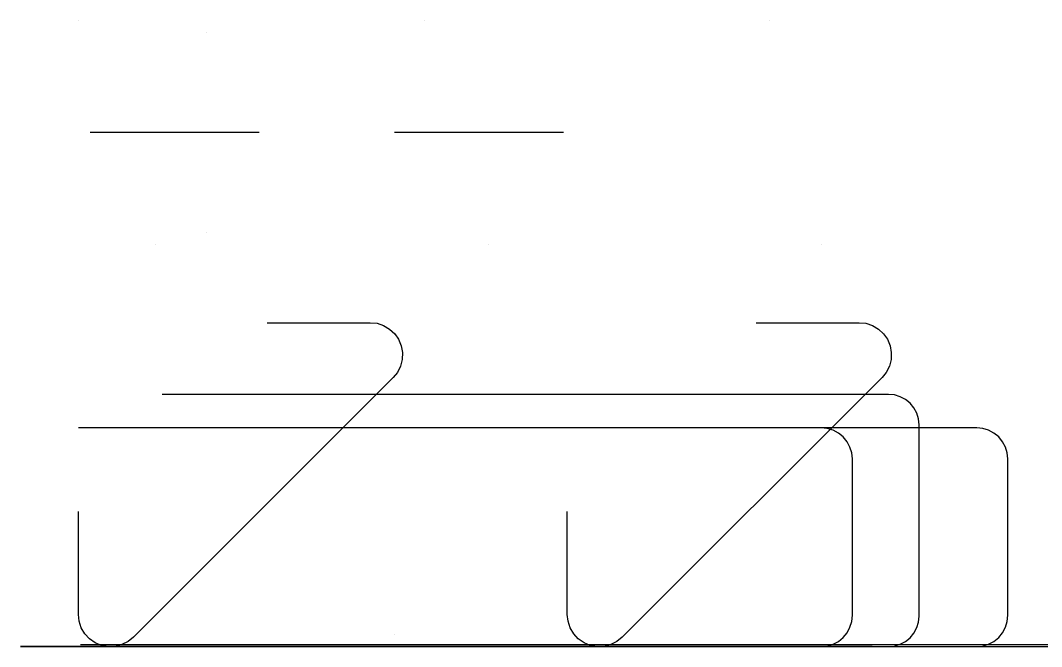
# Model space of a CAD drawing. Header units: metres. Extents: x 4 to 1500, y 34 to 358.
# Drawn here: x 4 to 532, y 34 to 358 of the extents above; entities that cross this region are included whole.
import ezdxf

# ---------------------------------------------------------------- set-up
doc = ezdxf.new("R2010")
doc.units = ezdxf.units.M
for name, color, linetype in [('RBAR-T10-F', 2, 'Continuous'), ('RBAR-T16-G', 4, 'Continuous'), ('RBAR-T20-I', 5, 'Continuous'), ('RBAR-T20-K', 5, 'Continuous'), ('RBAR-T8-A', 1, 'Continuous'), ('RBAR-T8-A1', 1, 'Continuous'), ('RBAR-T8-A2', 1, 'Continuous'), ('RBAR-T8-A3', 1, 'Continuous'), ('RBAR-T8-B', 1, 'Continuous'), ('RBAR-T8-B1', 1, 'Continuous'), ('RBAR-T8-B2', 1, 'Continuous'), ('RBAR-T8-C', 1, 'Continuous'), ('RBAR-T8-E', 1, 'Continuous')]:
    doc.layers.add(name, color=color, linetype=linetype)

msp = doc.modelspace()

# ---------------------------------------------------------------- linework, layer by layer
at = {"layer": 'RBAR-T10-F'}
msp.add_polyline3d([(35, 35, 282.3), (791.2, 35, 282.3), (795.2, 35, 281.9), (798.9, 35, 280.8), (802.4, 35, 278.9), (805.5, 35, 276.4), (808, 35, 273.4), (809.8, 35, 269.9), (811, 35, 266.1), (811.4, 35, 262.2), (811.4, 35, 0)], dxfattribs=at)
at = {"layer": 'RBAR-T16-G'}
for points in [[(100.3, 352, 38), (100.3, 352, 5038)], [(100.3, 248.2, 38), (100.3, 248.2, 5038)]]:
    msp.add_polyline3d(points, dxfattribs=at)
at = {"layer": 'RBAR-T20-I'}
msp.add_polyline3d([(197.5, 40, 3070), (197.5, 40, 5095)], dxfattribs=at)
at = {"layer": 'RBAR-T20-K'}
for points in [[(127.5, 300, -991.9), (127.5, 300, 145.2), (127.1, 300, 152.3), (126, 300, 159.4), (124.2, 300, 166.3), (43.2, 300, 423.1), (41.4, 300, 430), (40.4, 300, 437.1), (40, 300, 444.2), (40, 300, 5095)], [(285, 300, -991.9), (285, 300, 145.2), (284.6, 300, 152.3), (283.5, 300, 159.4), (281.7, 300, 166.3), (200.7, 300, 423.1), (198.9, 300, 430), (197.9, 300, 437.1), (197.5, 300, 444.2), (197.5, 300, 5095)]]:
    msp.add_polyline3d(points, dxfattribs=at)
at = {"layer": 'RBAR-T8-A'}
for points in [[(34, 34, 0), (1134, 34, 0)], [(34, 34, 0), (1134, 34, 0)], [(70, 34, 0), (1170, 34, 0)], [(70, 34, 0), (1170, 34, 0)], [(70, 34, 0), (1170, 34, 0)]]:
    msp.add_polyline3d(points, dxfattribs=at)
at = {"layer": 'RBAR-T8-A1'}
for points in [[(34, 34, 0), (1434, 34, 0)], [(34, 34, 0), (1434, 34, 0)], [(34, 34, 0), (1434, 34, 0)], [(34, 34, 0), (1434, 34, 0)], [(34, 34, 0), (1434, 34, 0)], [(34, 34, 0), (1434, 34, 0)], [(34, 34, 0), (1434, 34, 0)], [(34, 34, 0), (1434, 34, 0)], [(34, 34, 0), (1434, 34, 0)], [(38, 34, 0), (1438, 34, 0)], [(38, 34, 0), (1438, 34, 0)], [(38, 34, 0), (1438, 34, 0)], [(38, 34, 0), (1438, 34, 0)], [(38, 34, 0), (1438, 34, 0)], [(38, 34, 0), (1438, 34, 0)], [(38, 34, 0), (1438, 34, 0)], [(38, 34, 0), (1438, 34, 0)], [(38, 34, 0), (1438, 34, 0)], [(70, 34, 0), (1470, 34, 0)], [(70, 34, 0), (1470, 34, 0)], [(70, 34, 0), (1470, 34, 0)], [(70, 34, 0), (1470, 34, 0)], [(70, 34, 0), (1470, 34, 0)], [(70, 34, 0), (1470, 34, 0)], [(70, 34, 0), (1470, 34, 0)], [(70, 34, 0), (1470, 34, 0)]]:
    msp.add_polyline3d(points, dxfattribs=at)
at = {"layer": 'RBAR-T8-A2'}
for points in [[(34, 34, 0), (1484, 34, 0)], [(34, 34, 0), (1484, 34, 0)], [(34, 34, 0), (1484, 34, 0)], [(34, 34, 0), (1484, 34, 0)], [(34, 34, 0), (1484, 34, 0)], [(34, 34, 0), (1484, 34, 0)], [(34, 34, 0), (1484, 34, 0)], [(34, 34, 0), (1484, 34, 0)], [(34, 34, 0), (1484, 34, 0)], [(34, 34, 0), (1484, 34, 0)], [(34, 34, 0), (1484, 34, 0)], [(34, 34, 0), (1484, 34, 0)], [(34, 34, 0), (1484, 34, 0)], [(34, 34, 0), (1484, 34, 0)], [(34, 34, 0), (1484, 34, 0)], [(34, 34, 0), (1484, 34, 0)], [(34, 34, 0), (1484, 34, 0)], [(34, 34, 0), (1484, 34, 0)], [(34, 34, 0), (1484, 34, 0)], [(34, 34, 0), (1484, 34, 0)], [(34, 34, 0), (1484, 34, 0)], [(34, 34, 0), (1484, 34, 0)], [(34, 34, 0), (1484, 34, 0)], [(34, 34, 0), (1484, 34, 0)], [(34, 34, 0), (1484, 34, 0)], [(38, 34, 0), (1488, 34, 0)], [(50, 34, 0), (1500, 34, 0)], [(50, 34, 0), (1500, 34, 0)], [(50, 34, 0), (1500, 34, 0)], [(50, 34, 0), (1500, 34, 0)]]:
    msp.add_polyline3d(points, dxfattribs=at)
at = {"layer": 'RBAR-T8-A3'}
for points in [[(34, 358, 34), (34, 358, 5034)], [(212.9, 358, 34), (212.9, 358, 5034)], [(391.7, 358, 34), (391.7, 358, 5034)], [(74, 242, 34), (74, 242, 5034)], [(246.2, 242, 34), (246.2, 242, 5034)], [(418.4, 242, 34), (418.4, 242, 5034)]]:
    msp.add_polyline3d(points, dxfattribs=at)
at = {"layer": 'RBAR-T8-B'}
for points in [[(34, 34, 0), (418.2, 34, 0), (421.3, 34.3, 0), (424.4, 35.2, 0), (427.2, 36.7, 0), (429.6, 38.7, 0), (431.6, 41.2, 0), (433.1, 44, 0), (434.1, 47, 0), (434.4, 50.2, 0), (434.4, 131.1, 0), (434.1, 134.2, 0), (433.1, 137.2, 0), (431.6, 140, 0), (429.6, 142.5, 0), (427.2, 144.5, 0), (424.4, 146, 0), (421.3, 146.9, 0), (418.2, 147.2, 0), (34, 147.2, 0)], [(34, 34, 0), (418.2, 34, 0), (421.3, 34.3, 0), (424.4, 35.2, 0), (427.2, 36.7, 0), (429.6, 38.7, 0), (431.6, 41.2, 0), (433.1, 44, 0), (434.1, 47, 0), (434.4, 50.2, 0), (434.4, 131.1, 0), (434.1, 134.2, 0), (433.1, 137.2, 0), (431.6, 140, 0), (429.6, 142.5, 0), (427.2, 144.5, 0), (424.4, 146, 0), (421.3, 146.9, 0), (418.2, 147.2, 0), (34, 147.2, 0)], [(114.5, 34, 0), (498.7, 34, 0), (501.8, 34.3, 0), (504.8, 35.2, 0), (507.6, 36.7, 0), (510.1, 38.7, 0), (512.1, 41.2, 0), (513.6, 44, 0), (514.5, 47, 0), (514.8, 50.2, 0), (514.8, 131.1, 0), (514.5, 134.2, 0), (513.6, 137.2, 0), (512.1, 140, 0), (510.1, 142.5, 0), (507.6, 144.5, 0), (504.8, 146, 0), (501.8, 146.9, 0), (498.7, 147.2, 0), (114.5, 147.2, 0)]]:
    msp.add_polyline3d(points, dxfattribs=at)
at = {"layer": 'RBAR-T8-B1'}
msp.add_polyline3d([(77.3, 34, 0), (453.1, 34, 0), (456.2, 34.3, 0), (459.1, 35.2, 0), (461.9, 36.7, 0), (464.3, 38.6, 0), (466.2, 41, 0), (467.7, 43.8, 0), (468.6, 46.7, 0), (468.9, 49.8, 0), (468.9, 148.7, 0), (468.6, 151.8, 0), (467.7, 154.8, 0), (466.2, 157.5, 0), (464.3, 159.9, 0), (461.9, 161.9, 0), (459.1, 163.3, 0), (456.2, 164.2, 0), (453.1, 164.5, 0), (77.3, 164.5, 0)], dxfattribs=at)
msp.add_polyline3d([(77.3, 34, 0), (453.1, 34, 0), (456.2, 34.3, 0), (459.1, 35.2, 0), (461.9, 36.7, 0), (464.3, 38.6, 0), (466.2, 41, 0), (467.7, 43.8, 0), (468.6, 46.7, 0), (468.9, 49.8, 0), (468.9, 148.7, 0), (468.6, 151.8, 0), (467.7, 154.8, 0), (466.2, 157.5, 0), (464.3, 159.9, 0), (461.9, 161.9, 0), (459.1, 163.3, 0), (456.2, 164.2, 0), (453.1, 164.5, 0), (77.3, 164.5, 0)], dxfattribs=at)
msp.add_polyline3d([(77.3, 34, 0), (453.1, 34, 0), (456.2, 34.3, 0), (459.1, 35.2, 0), (461.9, 36.7, 0), (464.3, 38.6, 0), (466.2, 41, 0), (467.7, 43.8, 0), (468.6, 46.7, 0), (468.9, 49.8, 0), (468.9, 148.7, 0), (468.6, 151.8, 0), (467.7, 154.8, 0), (466.2, 157.5, 0), (464.3, 159.9, 0), (461.9, 161.9, 0), (459.1, 163.3, 0), (456.2, 164.2, 0), (453.1, 164.5, 0), (77.3, 164.5, 0)], dxfattribs=at)
msp.add_polyline3d([(77.3, 34, 0), (453.1, 34, 0), (456.2, 34.3, 0), (459.1, 35.2, 0), (461.9, 36.7, 0), (464.3, 38.6, 0), (466.2, 41, 0), (467.7, 43.8, 0), (468.6, 46.7, 0), (468.9, 49.8, 0), (468.9, 148.7, 0), (468.6, 151.8, 0), (467.7, 154.8, 0), (466.2, 157.5, 0), (464.3, 159.9, 0), (461.9, 161.9, 0), (459.1, 163.3, 0), (456.2, 164.2, 0), (453.1, 164.5, 0), (77.3, 164.5, 0)], dxfattribs=at)
msp.add_polyline3d([(77.3, 34, 0), (453.1, 34, 0), (456.2, 34.3, 0), (459.1, 35.2, 0), (461.9, 36.7, 0), (464.3, 38.6, 0), (466.2, 41, 0), (467.7, 43.8, 0), (468.6, 46.7, 0), (468.9, 49.8, 0), (468.9, 148.7, 0), (468.6, 151.8, 0), (467.7, 154.8, 0), (466.2, 157.5, 0), (464.3, 159.9, 0), (461.9, 161.9, 0), (459.1, 163.3, 0), (456.2, 164.2, 0), (453.1, 164.5, 0), (77.3, 164.5, 0)], dxfattribs=at)
msp.add_polyline3d([(77.3, 34, 0), (453.1, 34, 0), (456.2, 34.3, 0), (459.1, 35.2, 0), (461.9, 36.7, 0), (464.3, 38.6, 0), (466.2, 41, 0), (467.7, 43.8, 0), (468.6, 46.7, 0), (468.9, 49.8, 0), (468.9, 148.7, 0), (468.6, 151.8, 0), (467.7, 154.8, 0), (466.2, 157.5, 0), (464.3, 159.9, 0), (461.9, 161.9, 0), (459.1, 163.3, 0), (456.2, 164.2, 0), (453.1, 164.5, 0), (77.3, 164.5, 0)], dxfattribs=at)
msp.add_polyline3d([(77.3, 34, 0), (453.1, 34, 0), (456.2, 34.3, 0), (459.1, 35.2, 0), (461.9, 36.7, 0), (464.3, 38.6, 0), (466.2, 41, 0), (467.7, 43.8, 0), (468.6, 46.7, 0), (468.9, 49.8, 0), (468.9, 148.7, 0), (468.6, 151.8, 0), (467.7, 154.8, 0), (466.2, 157.5, 0), (464.3, 159.9, 0), (461.9, 161.9, 0), (459.1, 163.3, 0), (456.2, 164.2, 0), (453.1, 164.5, 0), (77.3, 164.5, 0)], dxfattribs=at)
msp.add_polyline3d([(77.3, 34, 0), (453.1, 34, 0), (456.2, 34.3, 0), (459.1, 35.2, 0), (461.9, 36.7, 0), (464.3, 38.6, 0), (466.2, 41, 0), (467.7, 43.8, 0), (468.6, 46.7, 0), (468.9, 49.8, 0), (468.9, 148.7, 0), (468.6, 151.8, 0), (467.7, 154.8, 0), (466.2, 157.5, 0), (464.3, 159.9, 0), (461.9, 161.9, 0), (459.1, 163.3, 0), (456.2, 164.2, 0), (453.1, 164.5, 0), (77.3, 164.5, 0)], dxfattribs=at)
msp.add_polyline3d([(77.3, 34, 0), (453.1, 34, 0), (456.2, 34.3, 0), (459.1, 35.2, 0), (461.9, 36.7, 0), (464.3, 38.6, 0), (466.2, 41, 0), (467.7, 43.8, 0), (468.6, 46.7, 0), (468.9, 49.8, 0), (468.9, 148.7, 0), (468.6, 151.8, 0), (467.7, 154.8, 0), (466.2, 157.5, 0), (464.3, 159.9, 0), (461.9, 161.9, 0), (459.1, 163.3, 0), (456.2, 164.2, 0), (453.1, 164.5, 0), (77.3, 164.5, 0)], dxfattribs=at)
msp.add_polyline3d([(77.3, 34, 0), (453.1, 34, 0), (456.2, 34.3, 0), (459.1, 35.2, 0), (461.9, 36.7, 0), (464.3, 38.6, 0), (466.2, 41, 0), (467.7, 43.8, 0), (468.6, 46.7, 0), (468.9, 49.8, 0), (468.9, 148.7, 0), (468.6, 151.8, 0), (467.7, 154.8, 0), (466.2, 157.5, 0), (464.3, 159.9, 0), (461.9, 161.9, 0), (459.1, 163.3, 0), (456.2, 164.2, 0), (453.1, 164.5, 0), (77.3, 164.5, 0)], dxfattribs=at)
msp.add_polyline3d([(77.3, 34, 0), (453.1, 34, 0), (456.2, 34.3, 0), (459.1, 35.2, 0), (461.9, 36.7, 0), (464.3, 38.6, 0), (466.2, 41, 0), (467.7, 43.8, 0), (468.6, 46.7, 0), (468.9, 49.8, 0), (468.9, 148.7, 0), (468.6, 151.8, 0), (467.7, 154.8, 0), (466.2, 157.5, 0), (464.3, 159.9, 0), (461.9, 161.9, 0), (459.1, 163.3, 0), (456.2, 164.2, 0), (453.1, 164.5, 0), (77.3, 164.5, 0)], dxfattribs=at)
msp.add_polyline3d([(77.3, 34, 0), (453.1, 34, 0), (456.2, 34.3, 0), (459.1, 35.2, 0), (461.9, 36.7, 0), (464.3, 38.6, 0), (466.2, 41, 0), (467.7, 43.8, 0), (468.6, 46.7, 0), (468.9, 49.8, 0), (468.9, 148.7, 0), (468.6, 151.8, 0), (467.7, 154.8, 0), (466.2, 157.5, 0), (464.3, 159.9, 0), (461.9, 161.9, 0), (459.1, 163.3, 0), (456.2, 164.2, 0), (453.1, 164.5, 0), (77.3, 164.5, 0)], dxfattribs=at)
msp.add_polyline3d([(77.3, 34, 0), (453.1, 34, 0), (456.2, 34.3, 0), (459.1, 35.2, 0), (461.9, 36.7, 0), (464.3, 38.6, 0), (466.2, 41, 0), (467.7, 43.8, 0), (468.6, 46.7, 0), (468.9, 49.8, 0), (468.9, 148.7, 0), (468.6, 151.8, 0), (467.7, 154.8, 0), (466.2, 157.5, 0), (464.3, 159.9, 0), (461.9, 161.9, 0), (459.1, 163.3, 0), (456.2, 164.2, 0), (453.1, 164.5, 0), (77.3, 164.5, 0)], dxfattribs=at)
msp.add_polyline3d([(77.3, 34, 0), (453.1, 34, 0), (456.2, 34.3, 0), (459.1, 35.2, 0), (461.9, 36.7, 0), (464.3, 38.6, 0), (466.2, 41, 0), (467.7, 43.8, 0), (468.6, 46.7, 0), (468.9, 49.8, 0), (468.9, 148.7, 0), (468.6, 151.8, 0), (467.7, 154.8, 0), (466.2, 157.5, 0), (464.3, 159.9, 0), (461.9, 161.9, 0), (459.1, 163.3, 0), (456.2, 164.2, 0), (453.1, 164.5, 0), (77.3, 164.5, 0)], dxfattribs=at)
msp.add_polyline3d([(77.3, 34, 0), (453.1, 34, 0), (456.2, 34.3, 0), (459.1, 35.2, 0), (461.9, 36.7, 0), (464.3, 38.6, 0), (466.2, 41, 0), (467.7, 43.8, 0), (468.6, 46.7, 0), (468.9, 49.8, 0), (468.9, 148.7, 0), (468.6, 151.8, 0), (467.7, 154.8, 0), (466.2, 157.5, 0), (464.3, 159.9, 0), (461.9, 161.9, 0), (459.1, 163.3, 0), (456.2, 164.2, 0), (453.1, 164.5, 0), (77.3, 164.5, 0)], dxfattribs=at)
msp.add_polyline3d([(77.3, 34, 0), (453.1, 34, 0), (456.2, 34.3, 0), (459.1, 35.2, 0), (461.9, 36.7, 0), (464.3, 38.6, 0), (466.2, 41, 0), (467.7, 43.8, 0), (468.6, 46.7, 0), (468.9, 49.8, 0), (468.9, 148.7, 0), (468.6, 151.8, 0), (467.7, 154.8, 0), (466.2, 157.5, 0), (464.3, 159.9, 0), (461.9, 161.9, 0), (459.1, 163.3, 0), (456.2, 164.2, 0), (453.1, 164.5, 0), (77.3, 164.5, 0)], dxfattribs=at)
msp.add_polyline3d([(77.3, 34, 0), (453.1, 34, 0), (456.2, 34.3, 0), (459.1, 35.2, 0), (461.9, 36.7, 0), (464.3, 38.6, 0), (466.2, 41, 0), (467.7, 43.8, 0), (468.6, 46.7, 0), (468.9, 49.8, 0), (468.9, 148.7, 0), (468.6, 151.8, 0), (467.7, 154.8, 0), (466.2, 157.5, 0), (464.3, 159.9, 0), (461.9, 161.9, 0), (459.1, 163.3, 0), (456.2, 164.2, 0), (453.1, 164.5, 0), (77.3, 164.5, 0)], dxfattribs=at)
msp.add_polyline3d([(77.3, 34, 0), (453.1, 34, 0), (456.2, 34.3, 0), (459.1, 35.2, 0), (461.9, 36.7, 0), (464.3, 38.6, 0), (466.2, 41, 0), (467.7, 43.8, 0), (468.6, 46.7, 0), (468.9, 49.8, 0), (468.9, 148.7, 0), (468.6, 151.8, 0), (467.7, 154.8, 0), (466.2, 157.5, 0), (464.3, 159.9, 0), (461.9, 161.9, 0), (459.1, 163.3, 0), (456.2, 164.2, 0), (453.1, 164.5, 0), (77.3, 164.5, 0)], dxfattribs=at)
msp.add_polyline3d([(77.3, 34, 0), (453.1, 34, 0), (456.2, 34.3, 0), (459.1, 35.2, 0), (461.9, 36.7, 0), (464.3, 38.6, 0), (466.2, 41, 0), (467.7, 43.8, 0), (468.6, 46.7, 0), (468.9, 49.8, 0), (468.9, 148.7, 0), (468.6, 151.8, 0), (467.7, 154.8, 0), (466.2, 157.5, 0), (464.3, 159.9, 0), (461.9, 161.9, 0), (459.1, 163.3, 0), (456.2, 164.2, 0), (453.1, 164.5, 0), (77.3, 164.5, 0)], dxfattribs=at)
msp.add_polyline3d([(77.3, 34, 0), (453.1, 34, 0), (456.2, 34.3, 0), (459.1, 35.2, 0), (461.9, 36.7, 0), (464.3, 38.6, 0), (466.2, 41, 0), (467.7, 43.8, 0), (468.6, 46.7, 0), (468.9, 49.8, 0), (468.9, 148.7, 0), (468.6, 151.8, 0), (467.7, 154.8, 0), (466.2, 157.5, 0), (464.3, 159.9, 0), (461.9, 161.9, 0), (459.1, 163.3, 0), (456.2, 164.2, 0), (453.1, 164.5, 0), (77.3, 164.5, 0)], dxfattribs=at)
msp.add_polyline3d([(77.3, 34, 0), (453.1, 34, 0), (456.2, 34.3, 0), (459.1, 35.2, 0), (461.9, 36.7, 0), (464.3, 38.6, 0), (466.2, 41, 0), (467.7, 43.8, 0), (468.6, 46.7, 0), (468.9, 49.8, 0), (468.9, 148.7, 0), (468.6, 151.8, 0), (467.7, 154.8, 0), (466.2, 157.5, 0), (464.3, 159.9, 0), (461.9, 161.9, 0), (459.1, 163.3, 0), (456.2, 164.2, 0), (453.1, 164.5, 0), (77.3, 164.5, 0)], dxfattribs=at)
msp.add_polyline3d([(77.3, 34, 0), (453.1, 34, 0), (456.2, 34.3, 0), (459.1, 35.2, 0), (461.9, 36.7, 0), (464.3, 38.6, 0), (466.2, 41, 0), (467.7, 43.8, 0), (468.6, 46.7, 0), (468.9, 49.8, 0), (468.9, 148.7, 0), (468.6, 151.8, 0), (467.7, 154.8, 0), (466.2, 157.5, 0), (464.3, 159.9, 0), (461.9, 161.9, 0), (459.1, 163.3, 0), (456.2, 164.2, 0), (453.1, 164.5, 0), (77.3, 164.5, 0)], dxfattribs=at)
msp.add_polyline3d([(77.3, 34, 0), (453.1, 34, 0), (456.2, 34.3, 0), (459.1, 35.2, 0), (461.9, 36.7, 0), (464.3, 38.6, 0), (466.2, 41, 0), (467.7, 43.8, 0), (468.6, 46.7, 0), (468.9, 49.8, 0), (468.9, 148.7, 0), (468.6, 151.8, 0), (467.7, 154.8, 0), (466.2, 157.5, 0), (464.3, 159.9, 0), (461.9, 161.9, 0), (459.1, 163.3, 0), (456.2, 164.2, 0), (453.1, 164.5, 0), (77.3, 164.5, 0)], dxfattribs=at)
msp.add_polyline3d([(77.3, 34, 0), (453.1, 34, 0), (456.2, 34.3, 0), (459.1, 35.2, 0), (461.9, 36.7, 0), (464.3, 38.6, 0), (466.2, 41, 0), (467.7, 43.8, 0), (468.6, 46.7, 0), (468.9, 49.8, 0), (468.9, 148.7, 0), (468.6, 151.8, 0), (467.7, 154.8, 0), (466.2, 157.5, 0), (464.3, 159.9, 0), (461.9, 161.9, 0), (459.1, 163.3, 0), (456.2, 164.2, 0), (453.1, 164.5, 0), (77.3, 164.5, 0)], dxfattribs=at)
msp.add_polyline3d([(77.3, 34, 0), (453.1, 34, 0), (456.2, 34.3, 0), (459.1, 35.2, 0), (461.9, 36.7, 0), (464.3, 38.6, 0), (466.2, 41, 0), (467.7, 43.8, 0), (468.6, 46.7, 0), (468.9, 49.8, 0), (468.9, 148.7, 0), (468.6, 151.8, 0), (467.7, 154.8, 0), (466.2, 157.5, 0), (464.3, 159.9, 0), (461.9, 161.9, 0), (459.1, 163.3, 0), (456.2, 164.2, 0), (453.1, 164.5, 0), (77.3, 164.5, 0)], dxfattribs=at)
msp.add_polyline3d([(77.3, 34, 0), (453.1, 34, 0), (456.2, 34.3, 0), (459.1, 35.2, 0), (461.9, 36.7, 0), (464.3, 38.6, 0), (466.2, 41, 0), (467.7, 43.8, 0), (468.6, 46.7, 0), (468.9, 49.8, 0), (468.9, 148.7, 0), (468.6, 151.8, 0), (467.7, 154.8, 0), (466.2, 157.5, 0), (464.3, 159.9, 0), (461.9, 161.9, 0), (459.1, 163.3, 0), (456.2, 164.2, 0), (453.1, 164.5, 0), (77.3, 164.5, 0)], dxfattribs=at)
msp.add_polyline3d([(77.3, 34, 0), (453.1, 34, 0), (456.2, 34.3, 0), (459.1, 35.2, 0), (461.9, 36.7, 0), (464.3, 38.6, 0), (466.2, 41, 0), (467.7, 43.8, 0), (468.6, 46.7, 0), (468.9, 49.8, 0), (468.9, 148.7, 0), (468.6, 151.8, 0), (467.7, 154.8, 0), (466.2, 157.5, 0), (464.3, 159.9, 0), (461.9, 161.9, 0), (459.1, 163.3, 0), (456.2, 164.2, 0), (453.1, 164.5, 0), (77.3, 164.5, 0)], dxfattribs=at)
msp.add_polyline3d([(77.3, 34, 0), (453.1, 34, 0), (456.2, 34.3, 0), (459.1, 35.2, 0), (461.9, 36.7, 0), (464.3, 38.6, 0), (466.2, 41, 0), (467.7, 43.8, 0), (468.6, 46.7, 0), (468.9, 49.8, 0), (468.9, 148.7, 0), (468.6, 151.8, 0), (467.7, 154.8, 0), (466.2, 157.5, 0), (464.3, 159.9, 0), (461.9, 161.9, 0), (459.1, 163.3, 0), (456.2, 164.2, 0), (453.1, 164.5, 0), (77.3, 164.5, 0)], dxfattribs=at)
at = {"layer": 'RBAR-T8-B2'}
msp.add_polyline3d([(4, 34, 0), (428.4, 34, 0), (431.5, 34, 0.3), (434.6, 34, 1.2), (437.4, 34, 2.7), (439.8, 34, 4.7), (441.8, 34, 7.2), (443.3, 34, 10), (444.2, 34, 13), (444.6, 34, 16.2), (444.6, 34, 66.7), (444.2, 34, 69.8), (443.3, 34, 72.9), (441.8, 34, 75.7), (439.8, 34, 78.1), (437.4, 34, 80.1), (434.6, 34, 81.6), (431.5, 34, 82.5), (428.4, 34, 82.9), (4, 34, 82.9)], dxfattribs=at)
msp.add_polyline3d([(4, 34, 0), (428.4, 34, 0), (431.5, 34, 0.3), (434.6, 34, 1.2), (437.4, 34, 2.7), (439.8, 34, 4.7), (441.8, 34, 7.2), (443.3, 34, 10), (444.2, 34, 13), (444.6, 34, 16.2), (444.6, 34, 66.7), (444.2, 34, 69.8), (443.3, 34, 72.9), (441.8, 34, 75.7), (439.8, 34, 78.1), (437.4, 34, 80.1), (434.6, 34, 81.6), (431.5, 34, 82.5), (428.4, 34, 82.9), (4, 34, 82.9)], dxfattribs=at)
msp.add_polyline3d([(4, 34, 0), (428.4, 34, 0), (431.5, 34, 0.3), (434.6, 34, 1.2), (437.4, 34, 2.7), (439.8, 34, 4.7), (441.8, 34, 7.2), (443.3, 34, 10), (444.2, 34, 13), (444.6, 34, 16.2), (444.6, 34, 66.7), (444.2, 34, 69.8), (443.3, 34, 72.9), (441.8, 34, 75.7), (439.8, 34, 78.1), (437.4, 34, 80.1), (434.6, 34, 81.6), (431.5, 34, 82.5), (428.4, 34, 82.9), (4, 34, 82.9)], dxfattribs=at)
msp.add_polyline3d([(4, 34, 0), (428.4, 34, 0), (431.5, 34, 0.3), (434.6, 34, 1.2), (437.4, 34, 2.7), (439.8, 34, 4.7), (441.8, 34, 7.2), (443.3, 34, 10), (444.2, 34, 13), (444.6, 34, 16.2), (444.6, 34, 66.7), (444.2, 34, 69.8), (443.3, 34, 72.9), (441.8, 34, 75.7), (439.8, 34, 78.1), (437.4, 34, 80.1), (434.6, 34, 81.6), (431.5, 34, 82.5), (428.4, 34, 82.9), (4, 34, 82.9)], dxfattribs=at)
msp.add_polyline3d([(4, 34, 0), (428.4, 34, 0), (431.5, 34, 0.3), (434.6, 34, 1.2), (437.4, 34, 2.7), (439.8, 34, 4.7), (441.8, 34, 7.2), (443.3, 34, 10), (444.2, 34, 13), (444.6, 34, 16.2), (444.6, 34, 66.7), (444.2, 34, 69.8), (443.3, 34, 72.9), (441.8, 34, 75.7), (439.8, 34, 78.1), (437.4, 34, 80.1), (434.6, 34, 81.6), (431.5, 34, 82.5), (428.4, 34, 82.9), (4, 34, 82.9)], dxfattribs=at)
msp.add_polyline3d([(4, 34, 0), (428.4, 34, 0), (431.5, 34, 0.3), (434.6, 34, 1.2), (437.4, 34, 2.7), (439.8, 34, 4.7), (441.8, 34, 7.2), (443.3, 34, 10), (444.2, 34, 13), (444.6, 34, 16.2), (444.6, 34, 66.7), (444.2, 34, 69.8), (443.3, 34, 72.9), (441.8, 34, 75.7), (439.8, 34, 78.1), (437.4, 34, 80.1), (434.6, 34, 81.6), (431.5, 34, 82.5), (428.4, 34, 82.9), (4, 34, 82.9)], dxfattribs=at)
msp.add_polyline3d([(4, 34, 0), (428.4, 34, 0), (431.5, 34, 0.3), (434.6, 34, 1.2), (437.4, 34, 2.7), (439.8, 34, 4.7), (441.8, 34, 7.2), (443.3, 34, 10), (444.2, 34, 13), (444.6, 34, 16.2), (444.6, 34, 66.7), (444.2, 34, 69.8), (443.3, 34, 72.9), (441.8, 34, 75.7), (439.8, 34, 78.1), (437.4, 34, 80.1), (434.6, 34, 81.6), (431.5, 34, 82.5), (428.4, 34, 82.9), (4, 34, 82.9)], dxfattribs=at)
msp.add_polyline3d([(4, 34, 0), (428.4, 34, 0), (431.5, 34, 0.3), (434.6, 34, 1.2), (437.4, 34, 2.7), (439.8, 34, 4.7), (441.8, 34, 7.2), (443.3, 34, 10), (444.2, 34, 13), (444.6, 34, 16.2), (444.6, 34, 66.7), (444.2, 34, 69.8), (443.3, 34, 72.9), (441.8, 34, 75.7), (439.8, 34, 78.1), (437.4, 34, 80.1), (434.6, 34, 81.6), (431.5, 34, 82.5), (428.4, 34, 82.9), (4, 34, 82.9)], dxfattribs=at)
msp.add_polyline3d([(4, 34, 0), (428.4, 34, 0), (431.5, 34, 0.3), (434.6, 34, 1.2), (437.4, 34, 2.7), (439.8, 34, 4.7), (441.8, 34, 7.2), (443.3, 34, 10), (444.2, 34, 13), (444.6, 34, 16.2), (444.6, 34, 66.7), (444.2, 34, 69.8), (443.3, 34, 72.9), (441.8, 34, 75.7), (439.8, 34, 78.1), (437.4, 34, 80.1), (434.6, 34, 81.6), (431.5, 34, 82.5), (428.4, 34, 82.9), (4, 34, 82.9)], dxfattribs=at)
msp.add_polyline3d([(4, 34, 0), (428.4, 34, 0), (431.5, 34, 0.3), (434.6, 34, 1.2), (437.4, 34, 2.7), (439.8, 34, 4.7), (441.8, 34, 7.2), (443.3, 34, 10), (444.2, 34, 13), (444.6, 34, 16.2), (444.6, 34, 66.7), (444.2, 34, 69.8), (443.3, 34, 72.9), (441.8, 34, 75.7), (439.8, 34, 78.1), (437.4, 34, 80.1), (434.6, 34, 81.6), (431.5, 34, 82.5), (428.4, 34, 82.9), (4, 34, 82.9)], dxfattribs=at)
msp.add_polyline3d([(4, 34, 0), (428.4, 34, 0), (431.5, 34, 0.3), (434.6, 34, 1.2), (437.4, 34, 2.7), (439.8, 34, 4.7), (441.8, 34, 7.2), (443.3, 34, 10), (444.2, 34, 13), (444.6, 34, 16.2), (444.6, 34, 66.7), (444.2, 34, 69.8), (443.3, 34, 72.9), (441.8, 34, 75.7), (439.8, 34, 78.1), (437.4, 34, 80.1), (434.6, 34, 81.6), (431.5, 34, 82.5), (428.4, 34, 82.9), (4, 34, 82.9)], dxfattribs=at)
msp.add_polyline3d([(4, 34, 0), (428.4, 34, 0), (431.5, 34, 0.3), (434.6, 34, 1.2), (437.4, 34, 2.7), (439.8, 34, 4.7), (441.8, 34, 7.2), (443.3, 34, 10), (444.2, 34, 13), (444.6, 34, 16.2), (444.6, 34, 66.7), (444.2, 34, 69.8), (443.3, 34, 72.9), (441.8, 34, 75.7), (439.8, 34, 78.1), (437.4, 34, 80.1), (434.6, 34, 81.6), (431.5, 34, 82.5), (428.4, 34, 82.9), (4, 34, 82.9)], dxfattribs=at)
msp.add_polyline3d([(4, 34, 0), (428.4, 34, 0), (431.5, 34, 0.3), (434.6, 34, 1.2), (437.4, 34, 2.7), (439.8, 34, 4.7), (441.8, 34, 7.2), (443.3, 34, 10), (444.2, 34, 13), (444.6, 34, 16.2), (444.6, 34, 66.7), (444.2, 34, 69.8), (443.3, 34, 72.9), (441.8, 34, 75.7), (439.8, 34, 78.1), (437.4, 34, 80.1), (434.6, 34, 81.6), (431.5, 34, 82.5), (428.4, 34, 82.9), (4, 34, 82.9)], dxfattribs=at)
msp.add_polyline3d([(4, 34, 0), (428.4, 34, 0), (431.5, 34, 0.3), (434.6, 34, 1.2), (437.4, 34, 2.7), (439.8, 34, 4.7), (441.8, 34, 7.2), (443.3, 34, 10), (444.2, 34, 13), (444.6, 34, 16.2), (444.6, 34, 66.7), (444.2, 34, 69.8), (443.3, 34, 72.9), (441.8, 34, 75.7), (439.8, 34, 78.1), (437.4, 34, 80.1), (434.6, 34, 81.6), (431.5, 34, 82.5), (428.4, 34, 82.9), (4, 34, 82.9)], dxfattribs=at)
msp.add_polyline3d([(4, 34, 0), (428.4, 34, 0), (431.5, 34, 0.3), (434.6, 34, 1.2), (437.4, 34, 2.7), (439.8, 34, 4.7), (441.8, 34, 7.2), (443.3, 34, 10), (444.2, 34, 13), (444.6, 34, 16.2), (444.6, 34, 66.7), (444.2, 34, 69.8), (443.3, 34, 72.9), (441.8, 34, 75.7), (439.8, 34, 78.1), (437.4, 34, 80.1), (434.6, 34, 81.6), (431.5, 34, 82.5), (428.4, 34, 82.9), (4, 34, 82.9)], dxfattribs=at)
msp.add_polyline3d([(4, 34, 0), (428.4, 34, 0), (431.5, 34, 0.3), (434.6, 34, 1.2), (437.4, 34, 2.7), (439.8, 34, 4.7), (441.8, 34, 7.2), (443.3, 34, 10), (444.2, 34, 13), (444.6, 34, 16.2), (444.6, 34, 66.7), (444.2, 34, 69.8), (443.3, 34, 72.9), (441.8, 34, 75.7), (439.8, 34, 78.1), (437.4, 34, 80.1), (434.6, 34, 81.6), (431.5, 34, 82.5), (428.4, 34, 82.9), (4, 34, 82.9)], dxfattribs=at)
msp.add_polyline3d([(4, 34, 0), (428.4, 34, 0), (431.5, 34, 0.3), (434.6, 34, 1.2), (437.4, 34, 2.7), (439.8, 34, 4.7), (441.8, 34, 7.2), (443.3, 34, 10), (444.2, 34, 13), (444.6, 34, 16.2), (444.6, 34, 66.7), (444.2, 34, 69.8), (443.3, 34, 72.9), (441.8, 34, 75.7), (439.8, 34, 78.1), (437.4, 34, 80.1), (434.6, 34, 81.6), (431.5, 34, 82.5), (428.4, 34, 82.9), (4, 34, 82.9)], dxfattribs=at)
msp.add_polyline3d([(4, 34, 0), (428.4, 34, 0), (431.5, 34, 0.3), (434.6, 34, 1.2), (437.4, 34, 2.7), (439.8, 34, 4.7), (441.8, 34, 7.2), (443.3, 34, 10), (444.2, 34, 13), (444.6, 34, 16.2), (444.6, 34, 66.7), (444.2, 34, 69.8), (443.3, 34, 72.9), (441.8, 34, 75.7), (439.8, 34, 78.1), (437.4, 34, 80.1), (434.6, 34, 81.6), (431.5, 34, 82.5), (428.4, 34, 82.9), (4, 34, 82.9)], dxfattribs=at)
msp.add_polyline3d([(4, 34, 0), (428.4, 34, 0), (431.5, 34, 0.3), (434.6, 34, 1.2), (437.4, 34, 2.7), (439.8, 34, 4.7), (441.8, 34, 7.2), (443.3, 34, 10), (444.2, 34, 13), (444.6, 34, 16.2), (444.6, 34, 66.7), (444.2, 34, 69.8), (443.3, 34, 72.9), (441.8, 34, 75.7), (439.8, 34, 78.1), (437.4, 34, 80.1), (434.6, 34, 81.6), (431.5, 34, 82.5), (428.4, 34, 82.9), (4, 34, 82.9)], dxfattribs=at)
msp.add_polyline3d([(4, 34, 0), (428.4, 34, 0), (431.5, 34, 0.3), (434.6, 34, 1.2), (437.4, 34, 2.7), (439.8, 34, 4.7), (441.8, 34, 7.2), (443.3, 34, 10), (444.2, 34, 13), (444.6, 34, 16.2), (444.6, 34, 66.7), (444.2, 34, 69.8), (443.3, 34, 72.9), (441.8, 34, 75.7), (439.8, 34, 78.1), (437.4, 34, 80.1), (434.6, 34, 81.6), (431.5, 34, 82.5), (428.4, 34, 82.9), (4, 34, 82.9)], dxfattribs=at)
msp.add_polyline3d([(4, 34, 0), (428.4, 34, 0), (431.5, 34, 0.3), (434.6, 34, 1.2), (437.4, 34, 2.7), (439.8, 34, 4.7), (441.8, 34, 7.2), (443.3, 34, 10), (444.2, 34, 13), (444.6, 34, 16.2), (444.6, 34, 66.7), (444.2, 34, 69.8), (443.3, 34, 72.9), (441.8, 34, 75.7), (439.8, 34, 78.1), (437.4, 34, 80.1), (434.6, 34, 81.6), (431.5, 34, 82.5), (428.4, 34, 82.9), (4, 34, 82.9)], dxfattribs=at)
msp.add_polyline3d([(4, 34, 0), (428.4, 34, 0), (431.5, 34, 0.3), (434.6, 34, 1.2), (437.4, 34, 2.7), (439.8, 34, 4.7), (441.8, 34, 7.2), (443.3, 34, 10), (444.2, 34, 13), (444.6, 34, 16.2), (444.6, 34, 66.7), (444.2, 34, 69.8), (443.3, 34, 72.9), (441.8, 34, 75.7), (439.8, 34, 78.1), (437.4, 34, 80.1), (434.6, 34, 81.6), (431.5, 34, 82.5), (428.4, 34, 82.9), (4, 34, 82.9)], dxfattribs=at)
msp.add_polyline3d([(4, 34, 0), (428.4, 34, 0), (431.5, 34, 0.3), (434.6, 34, 1.2), (437.4, 34, 2.7), (439.8, 34, 4.7), (441.8, 34, 7.2), (443.3, 34, 10), (444.2, 34, 13), (444.6, 34, 16.2), (444.6, 34, 66.7), (444.2, 34, 69.8), (443.3, 34, 72.9), (441.8, 34, 75.7), (439.8, 34, 78.1), (437.4, 34, 80.1), (434.6, 34, 81.6), (431.5, 34, 82.5), (428.4, 34, 82.9), (4, 34, 82.9)], dxfattribs=at)
msp.add_polyline3d([(4, 34, 0), (428.4, 34, 0), (431.5, 34, 0.3), (434.6, 34, 1.2), (437.4, 34, 2.7), (439.8, 34, 4.7), (441.8, 34, 7.2), (443.3, 34, 10), (444.2, 34, 13), (444.6, 34, 16.2), (444.6, 34, 66.7), (444.2, 34, 69.8), (443.3, 34, 72.9), (441.8, 34, 75.7), (439.8, 34, 78.1), (437.4, 34, 80.1), (434.6, 34, 81.6), (431.5, 34, 82.5), (428.4, 34, 82.9), (4, 34, 82.9)], dxfattribs=at)
msp.add_polyline3d([(4, 34, 0), (428.4, 34, 0), (431.5, 34, 0.3), (434.6, 34, 1.2), (437.4, 34, 2.7), (439.8, 34, 4.7), (441.8, 34, 7.2), (443.3, 34, 10), (444.2, 34, 13), (444.6, 34, 16.2), (444.6, 34, 66.7), (444.2, 34, 69.8), (443.3, 34, 72.9), (441.8, 34, 75.7), (439.8, 34, 78.1), (437.4, 34, 80.1), (434.6, 34, 81.6), (431.5, 34, 82.5), (428.4, 34, 82.9), (4, 34, 82.9)], dxfattribs=at)
at = {"layer": 'RBAR-T8-C'}
for points in [[(124.8, 34, 5095), (508.7, 34, 5095), (511.8, 34, 5094.7), (514.9, 34, 5093.8), (517.7, 34, 5092.3), (520.1, 34, 5090.3), (522.1, 34, 5087.8), (523.6, 34, 5085), (524.5, 34, 5082), (524.8, 34, 5078.8), (524.8, 34, 4513.1)], [(276.9, 34, 581.9), (660.8, 34, 581.9), (664, 34, 581.6), (667, 34, 580.7), (669.8, 34, 579.2), (672.3, 34, 577.2), (674.3, 34, 574.7), (675.8, 34, 571.9), (676.7, 34, 568.9), (677, 34, 565.7), (677, 34, 0)], [(286.3, 34, 5095), (670.2, 34, 5095), (673.4, 34, 5094.7), (676.4, 34, 5093.8), (679.2, 34, 5092.3), (681.7, 34, 5090.3), (683.7, 34, 5087.8), (685.2, 34, 5085), (686.1, 34, 5082), (686.4, 34, 5078.8), (686.4, 34, 4513.1)]]:
    msp.add_polyline3d(points, dxfattribs=at)
at = {"layer": 'RBAR-T8-E'}
for points in [[(131.7, 201.6, 0), (185, 201.6, 0), (188.5, 201.3, 0), (191.9, 200.1, 0), (195, 198.3, 0), (197.6, 195.9, 0), (199.6, 193, 0), (201, 189.7, 0), (201.6, 186.2, 0), (201.5, 182.6, 0), (200.6, 179.1, 0), (199, 175.9, 0), (196.8, 173.2, 0), (62.5, 38.8, 0), (59.7, 36.6, 0), (56.5, 35, 0), (53, 34.1, 0), (49.5, 34, 0), (46, 34.6, 0), (42.7, 36, 0), (39.8, 38, 0), (37.3, 40.6, 0), (35.5, 43.7, 0), (34.4, 47.1, 0), (34, 50.6, 0), (34, 103.9, 0)], [(131.7, 201.6, 0), (185, 201.6, 0), (188.5, 201.3, 0), (191.9, 200.1, 0), (195, 198.3, 0), (197.6, 195.9, 0), (199.6, 193, 0), (201, 189.7, 0), (201.6, 186.2, 0), (201.5, 182.6, 0), (200.6, 179.1, 0), (199, 175.9, 0), (196.8, 173.2, 0), (62.5, 38.8, 0), (59.7, 36.6, 0), (56.5, 35, 0), (53, 34.1, 0), (49.5, 34, 0), (46, 34.6, 0), (42.7, 36, 0), (39.8, 38, 0), (37.3, 40.6, 0), (35.5, 43.7, 0), (34.4, 47.1, 0), (34, 50.6, 0), (34, 103.9, 0)], [(131.7, 201.6, 0), (185, 201.6, 0), (188.5, 201.3, 0), (191.9, 200.1, 0), (195, 198.3, 0), (197.6, 195.9, 0), (199.6, 193, 0), (201, 189.7, 0), (201.6, 186.2, 0), (201.5, 182.6, 0), (200.6, 179.1, 0), (199, 175.9, 0), (196.8, 173.2, 0), (62.5, 38.8, 0), (59.7, 36.6, 0), (56.5, 35, 0), (53, 34.1, 0), (49.5, 34, 0), (46, 34.6, 0), (42.7, 36, 0), (39.8, 38, 0), (37.3, 40.6, 0), (35.5, 43.7, 0), (34.4, 47.1, 0), (34, 50.6, 0), (34, 103.9, 0)], [(131.7, 201.6, 0), (185, 201.6, 0), (188.5, 201.3, 0), (191.9, 200.1, 0), (195, 198.3, 0), (197.6, 195.9, 0), (199.6, 193, 0), (201, 189.7, 0), (201.6, 186.2, 0), (201.5, 182.6, 0), (200.6, 179.1, 0), (199, 175.9, 0), (196.8, 173.2, 0), (62.5, 38.8, 0), (59.7, 36.6, 0), (56.5, 35, 0), (53, 34.1, 0), (49.5, 34, 0), (46, 34.6, 0), (42.7, 36, 0), (39.8, 38, 0), (37.3, 40.6, 0), (35.5, 43.7, 0), (34.4, 47.1, 0), (34, 50.6, 0), (34, 103.9, 0)], [(131.7, 201.6, 0), (185, 201.6, 0), (188.5, 201.3, 0), (191.9, 200.1, 0), (195, 198.3, 0), (197.6, 195.9, 0), (199.6, 193, 0), (201, 189.7, 0), (201.6, 186.2, 0), (201.5, 182.6, 0), (200.6, 179.1, 0), (199, 175.9, 0), (196.8, 173.2, 0), (62.5, 38.8, 0), (59.7, 36.6, 0), (56.5, 35, 0), (53, 34.1, 0), (49.5, 34, 0), (46, 34.6, 0), (42.7, 36, 0), (39.8, 38, 0), (37.3, 40.6, 0), (35.5, 43.7, 0), (34.4, 47.1, 0), (34, 50.6, 0), (34, 103.9, 0)], [(384.6, 201.6, 2448.8), (437.9, 201.6, 2448.8), (441.4, 201.3, 2448.8), (444.8, 200.1, 2448.8), (447.9, 198.3, 2448.8), (450.5, 195.9, 2448.8), (452.5, 193, 2448.8), (453.9, 189.7, 2448.8), (454.5, 186.2, 2448.8), (454.4, 182.6, 2448.8), (453.5, 179.1, 2448.8), (451.9, 175.9, 2448.8), (449.7, 173.2, 2448.8), (315.3, 38.8, 2448.8), (312.6, 36.6, 2448.8), (309.4, 35, 2448.8), (305.9, 34.1, 2448.8), (302.4, 34, 2448.8), (298.8, 34.6, 2448.8), (295.6, 36, 2448.8), (292.6, 38, 2448.8), (290.2, 40.6, 2448.8), (288.4, 43.7, 2448.8), (287.3, 47.1, 2448.8), (286.9, 50.6, 2448.8), (286.9, 103.9, 2448.8)], [(384.6, 201.6, 2547.5), (437.9, 201.6, 2547.5), (441.4, 201.3, 2547.5), (444.8, 200.1, 2547.5), (447.9, 198.3, 2547.5), (450.5, 195.9, 2547.5), (452.5, 193, 2547.5), (453.9, 189.7, 2547.5), (454.5, 186.2, 2547.5), (454.4, 182.6, 2547.5), (453.5, 179.1, 2547.5), (451.9, 175.9, 2547.5), (449.7, 173.2, 2547.5), (315.3, 38.8, 2547.5), (312.6, 36.6, 2547.5), (309.4, 35, 2547.5), (305.9, 34.1, 2547.5), (302.4, 34, 2547.5), (298.8, 34.6, 2547.5), (295.6, 36, 2547.5), (292.6, 38, 2547.5), (290.2, 40.6, 2547.5), (288.4, 43.7, 2547.5), (287.3, 47.1, 2547.5), (286.9, 50.6, 2547.5), (286.9, 103.9, 2547.5)], [(384.6, 201.6, 2646.2), (437.9, 201.6, 2646.2), (441.4, 201.3, 2646.2), (444.8, 200.1, 2646.2), (447.9, 198.3, 2646.2), (450.5, 195.9, 2646.2), (452.5, 193, 2646.2), (453.9, 189.7, 2646.2), (454.5, 186.2, 2646.2), (454.4, 182.6, 2646.2), (453.5, 179.1, 2646.2), (451.9, 175.9, 2646.2), (449.7, 173.2, 2646.2), (315.3, 38.8, 2646.2), (312.6, 36.6, 2646.2), (309.4, 35, 2646.2), (305.9, 34.1, 2646.2), (302.4, 34, 2646.2), (298.8, 34.6, 2646.2), (295.6, 36, 2646.2), (292.6, 38, 2646.2), (290.2, 40.6, 2646.2), (288.4, 43.7, 2646.2), (287.3, 47.1, 2646.2), (286.9, 50.6, 2646.2), (286.9, 103.9, 2646.2)], [(384.6, 201.6, 2498.2), (437.9, 201.6, 2498.2), (441.4, 201.3, 2498.2), (444.8, 200.1, 2498.2), (447.9, 198.3, 2498.2), (450.5, 195.9, 2498.2), (452.5, 193, 2498.2), (453.9, 189.7, 2498.2), (454.5, 186.2, 2498.2), (454.4, 182.6, 2498.2), (453.5, 179.1, 2498.2), (451.9, 175.9, 2498.2), (449.7, 173.2, 2498.2), (315.3, 38.8, 2498.2), (312.6, 36.6, 2498.2), (309.4, 35, 2498.2), (305.9, 34.1, 2498.2), (302.4, 34, 2498.2), (298.8, 34.6, 2498.2), (295.6, 36, 2498.2), (292.6, 38, 2498.2), (290.2, 40.6, 2498.2), (288.4, 43.7, 2498.2), (287.3, 47.1, 2498.2), (286.9, 50.6, 2498.2), (286.9, 103.9, 2498.2)], [(384.6, 201.6, 2596.8), (437.9, 201.6, 2596.8), (441.4, 201.3, 2596.8), (444.8, 200.1, 2596.8), (447.9, 198.3, 2596.8), (450.5, 195.9, 2596.8), (452.5, 193, 2596.8), (453.9, 189.7, 2596.8), (454.5, 186.2, 2596.8), (454.4, 182.6, 2596.8), (453.5, 179.1, 2596.8), (451.9, 175.9, 2596.8), (449.7, 173.2, 2596.8), (315.3, 38.8, 2596.8), (312.6, 36.6, 2596.8), (309.4, 35, 2596.8), (305.9, 34.1, 2596.8), (302.4, 34, 2596.8), (298.8, 34.6, 2596.8), (295.6, 36, 2596.8), (292.6, 38, 2596.8), (290.2, 40.6, 2596.8), (288.4, 43.7, 2596.8), (287.3, 47.1, 2596.8), (286.9, 50.6, 2596.8), (286.9, 103.9, 2596.8)]]:
    msp.add_polyline3d(points, dxfattribs=at)

doc.saveas('drawing.dxf')
